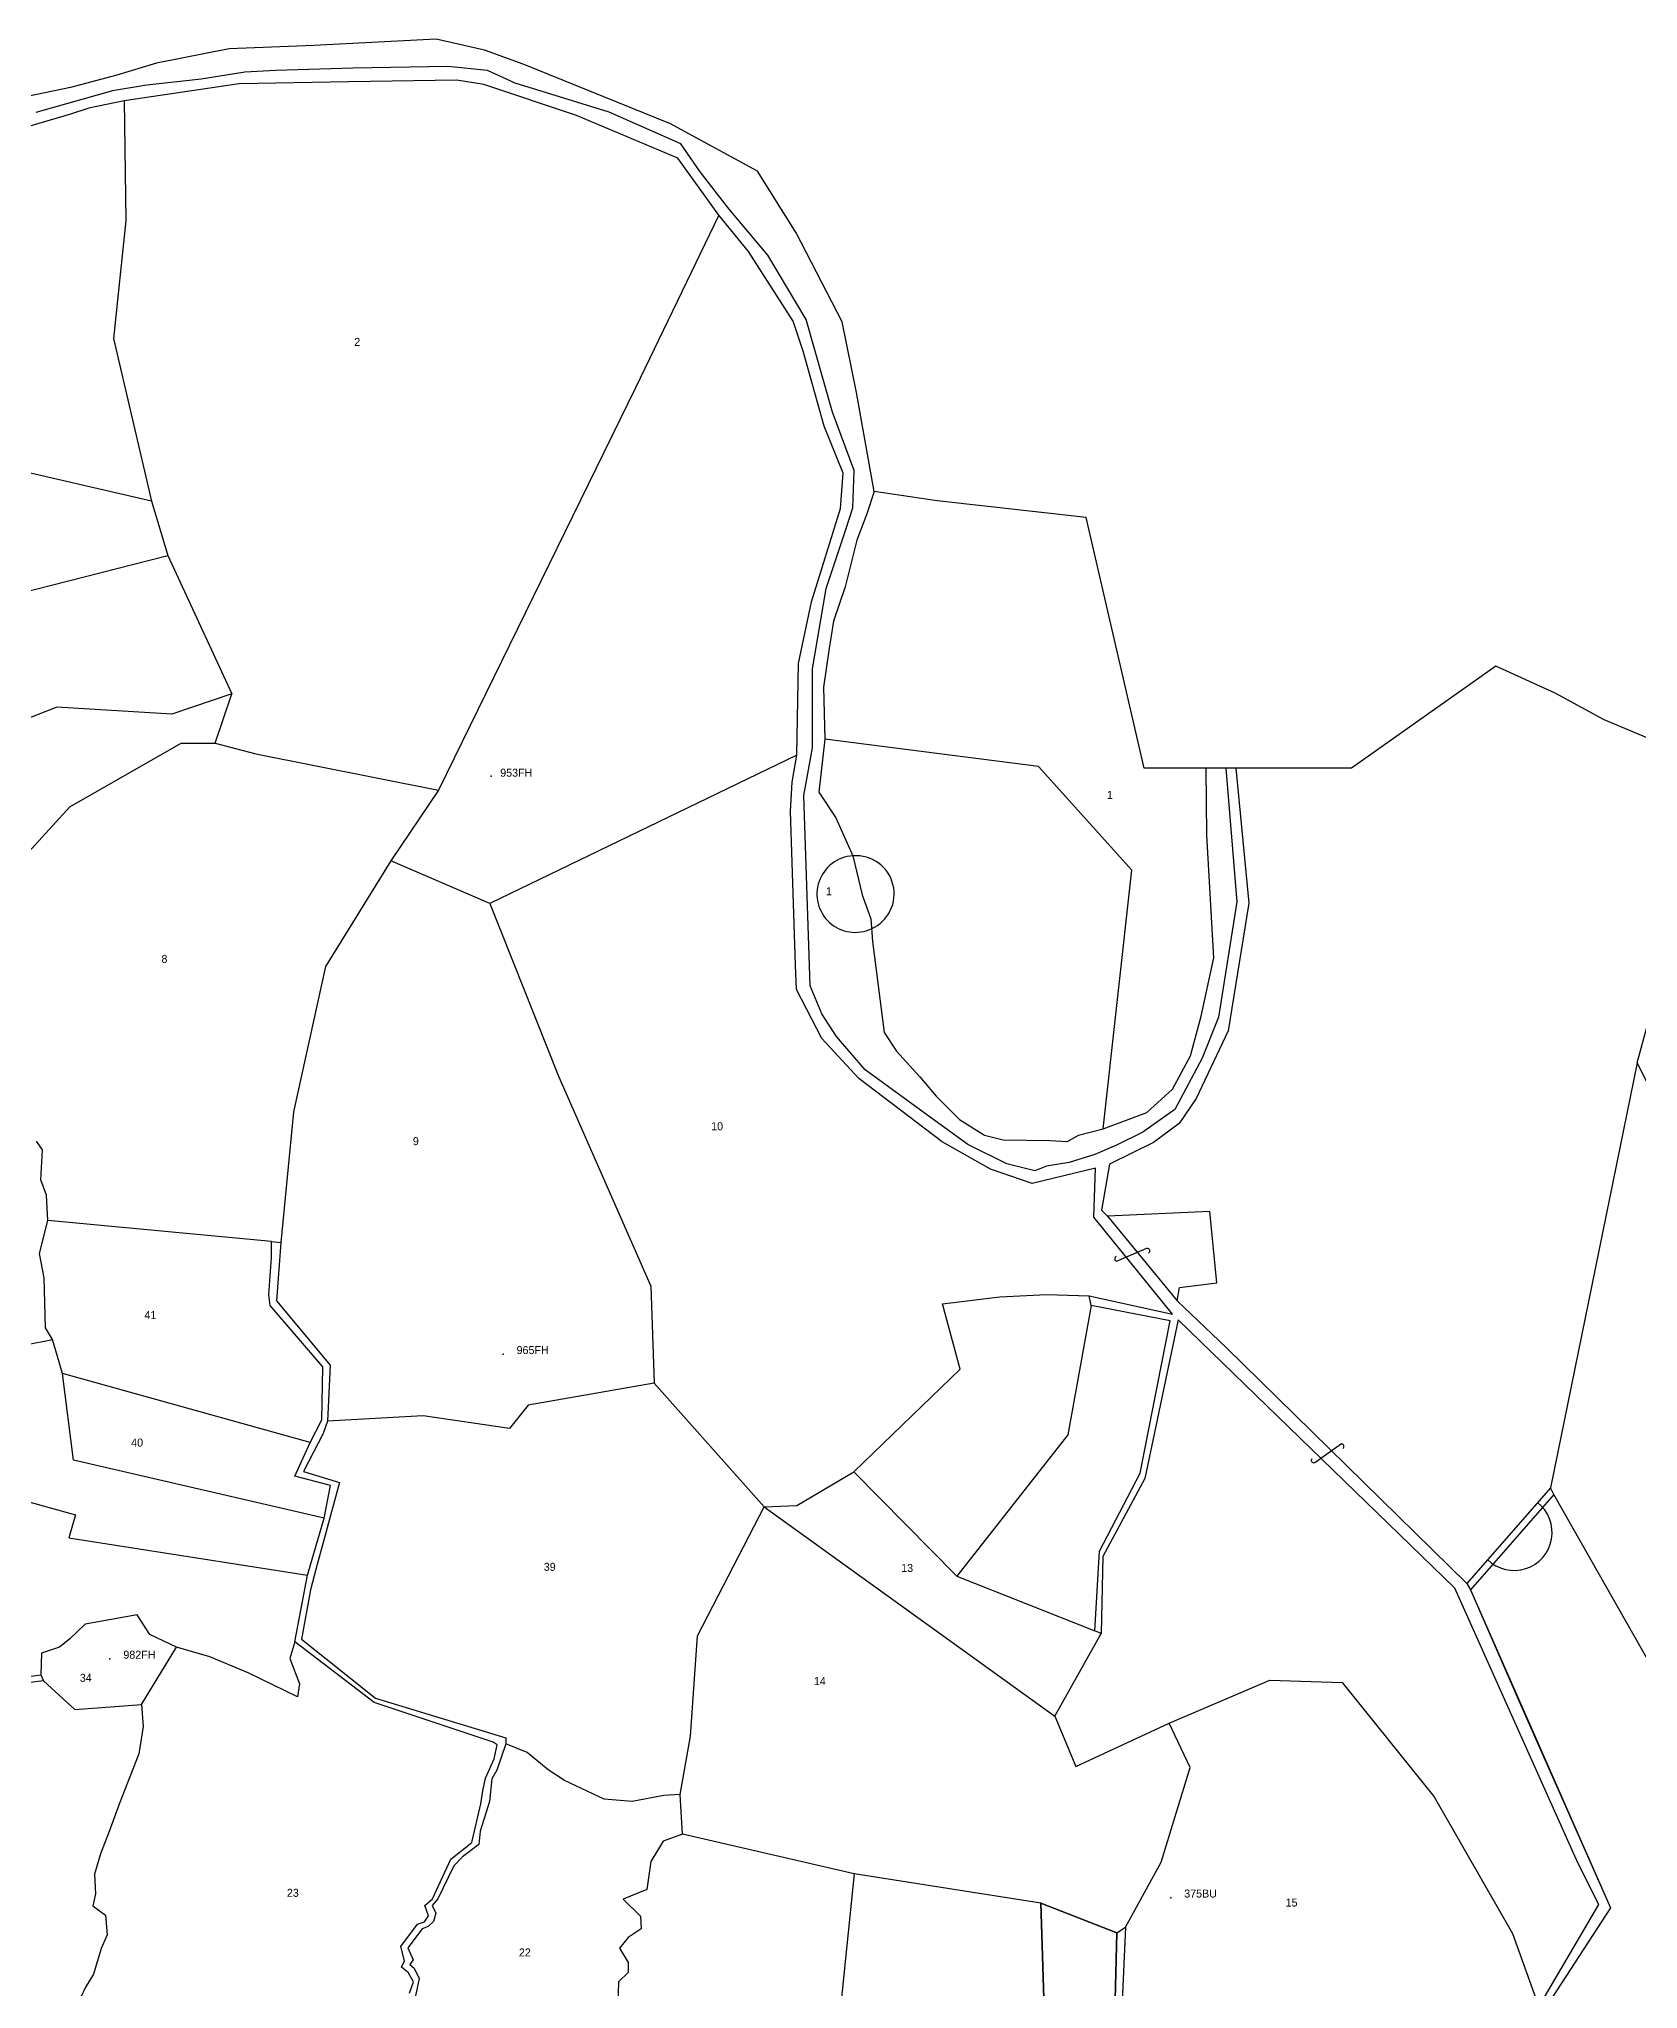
# Model space of a CAD drawing. Extents: x 149058 to 155632, y 177514 to 180719.
# Drawn here: x 153524 to 154323, y 179015 to 179990 of the extents above; entities that cross this region are included whole.
import ezdxf

# ---------------------------------------------------------------- set-up
doc = ezdxf.new("R2010")
doc.units = 0
doc.header["$MEASUREMENT"] = 0
doc.layers.get('0').update_dxf_attribs({"linetype": 'CONTINUOUS'})
for name, color, linetype in [('BORDER-B', 3, 'CONTINUOUS'), ('LINK', 4, 'CONTINUOUS'), ('NO', 1, 'CONTINUOUS'), ('PARCEL', 6, 'CONTINUOUS'), ('ROAD', 2, 'CONTINUOUS'), ('TRIG-P', 2, 'CONTINUOUS'), ('TRIG-T', 1, 'CONTINUOUS')]:
    doc.layers.add(name, color=color, linetype=linetype)

msp = doc.modelspace()

# ---------------------------------------------------------------- linework, layer by layer
msp.add_lwpolyline([(154348.06, 179144.36), (154280.8, 179262.48), (154239.27, 179214.78), (154309.2, 179055.94), (154273.55, 179001.07), (154277.73, 178925.6), (154279.98, 178922.23), (154279.98, 178922.23), (154294.59, 178916.62), (154300.49, 178916.33), (154309.48, 178917.18), (154333.65, 178912.68)])
msp.add_lwpolyline([(154028.49, 178926.05), (154024.42, 179058.32), (154062.38, 179043.48), (154061.04, 178990.13), (154103.19, 178965.44), (154127.21, 178912.89)], close=True)
at = {"layer": 'BORDER-B'}
for points in [[(154351.32, 179630.67), (154306, 179649.63), (154281.49, 179663.03), (154251.89, 179676.44), (154179.74, 179625.59), (154121.93, 179625.59), (154116.84, 179625.59), (154107.13, 179625.59), (154076.14, 179625.59), (154047.01, 179750.87), (153972.55, 179759.19), (153941.11, 179763.84), (153932.3, 179813.35), (153925.15, 179848.56), (153902.03, 179893.12), (153882.77, 179923.93), (153839.29, 179947.59), (153765.55, 179977.29), (153746.28, 179984.44), (153722.07, 179989.94), (153660.98, 179986.64), (153618.6, 179984.99), (153582.28, 179977.84), (153562.46, 179971.79), (153539.35, 179965.74), (153518.44, 179961.34)], [(154322.46, 179478.3), (154348.55, 179573.35)], [(154322.46, 179478.3), (154279.15, 179265.89), (154237.4, 179218.06), (154239.27, 179214.78), (154264.14, 179157.57), (154309.2, 179055.94), (154273.55, 179001.07), (154158.62, 178917.14), (154144.74, 178890.55), (154137.23, 178882.58), (154132.07, 178874.14), (154076.25, 178841.78), (154042.94, 178826.31), (154021.37, 178815.06), (153996.97, 178800.52), (153984.78, 178793.49), (153969.29, 178781.3), (153965.07, 178777.08), (153957.57, 178762.07), (153950.53, 178740.5)], [(154365.15, 179394.36), (154322.46, 179478.3), (154279.15, 179265.89), (154237.4, 179218.06), (154239.27, 179214.78), (154264.14, 179157.57), (154309.2, 179055.94), (154273.55, 179001.07)]]:
    msp.add_lwpolyline(points, dxfattribs=at)
at = {"layer": 'LINK'}
for points in [[(154062.04, 179381.47, 0.68235), (154062.26, 179379.13), (154077.33, 179385.56, -0.818857), (154078.16, 179383.14)], [(154175.49, 179285.56, 0.68235), (154174.76, 179287.8), (154161.45, 179278.26, -0.818857), (154160.11, 179280.44)]]:
    msp.add_lwpolyline(points, format="xyb", dxfattribs=at)
at = {"layer": 'PARCEL'}
for points in [[(153566.08, 179958.97), (153566.98, 179899.27), (153560.88, 179840.29), (153579.87, 179758.96), (153588.01, 179731.84), (153619.88, 179662.71), (153590.04, 179652.54), (153532.4, 179655.93), (153451.03, 179624.07), (153440.86, 179628.81), (153430.68, 179624.75), (153425.94, 179626.78), (153415.77, 179624.07), (153405.59, 179613.9), (153394.74, 179608.48), (153388.64, 179608.48), (153381.86, 179603.73), (153374.03, 179601.59)], [(153863.38, 179901.89), (153821.81, 179815.67), (153723.29, 179614.59)], [(153579.87, 179758.96), (153470.12, 179784.34), (153426.6, 179774.11), (153389.56, 179757.77)], [(153941.11, 179763.84), (153937.45, 179752.68), (153932.39, 179739.47), (153926.56, 179716.15), (153920.73, 179699.05), (153918.4, 179684.29), (153915.68, 179666.02), (153916.46, 179639.99), (153913.35, 179613.56), (153921.9, 179600.74), (153930.45, 179581.7), (153935.12, 179562.27), (153939.39, 179550.22), (153940.18, 179538.84), (153946.01, 179493.38), (153952.23, 179484.05), (153963.89, 179471.23), (153972.06, 179461.51), (153983.72, 179449.85), (153996.16, 179442.08), (154005.49, 179439.75), (154028.82, 179439.36), (154037.76, 179438.97), (154043.2, 179442.08), (154055.64, 179445.19), (154077.41, 179453.35), (154082.85, 179458.4), (154090.24, 179465.01), (154099.18, 179481.72), (154104.62, 179501.54), (154110.84, 179530.68), (154107.34, 179592.08), (154107.13, 179625.59)], [(153383.21, 179690.27), (153396.78, 179688.46), (153415.85, 179682.5), (153426.6, 179680.45), (153441.45, 179681.99), (153447.59, 179677.38), (153458.34, 179686.6), (153504.93, 179710.65), (153588.01, 179731.84)], [(153480.4, 179521.93), (153489.44, 179536.3), (153492.13, 179555.1), (153538.98, 179606.15), (153594.65, 179638.01), (153611.55, 179638.01), (153619.88, 179662.71)], [(153611.55, 179638.01), (153631.9, 179632.63), (153723.29, 179614.59), (153699.48, 179579.28), (153666.84, 179526.32), (153650.71, 179453.78), (153644.38, 179388.51)], [(154055.64, 179445.19), (154069.93, 179574.47), (154023.24, 179626.39), (153916.46, 179639.99)], [(153902.43, 179632.05), (153748.86, 179557.81), (153699.48, 179579.28)], [(153748.86, 179557.81), (153783.29, 179471.62), (153829.4, 179366.61), (153831.15, 179318.19), (153768.12, 179307.1), (153758.78, 179295.43), (153715.59, 179301.85), (153667.72, 179299.12)], [(153266.19, 179337.05), (153381.33, 179339.62), (153424.34, 179328.49), (153489.61, 179331.94), (153530.31, 179340), (153526.86, 179345.76), (153526.09, 179370.71), (153523.79, 179382.99), (153528.01, 179399.5), (153527.24, 179412.16), (153524.55, 179419.84), (153525.32, 179434.81), (153522.25, 179439.03)], [(154092.6, 179359.35), (154093.79, 179366.03), (154112.47, 179368.36), (154108.97, 179403.95), (154057.74, 179401.66)], [(153639.85, 179388.96), (153528.01, 179399.5)], [(153831.15, 179318.19), (153886.01, 179256.35), (153902.36, 179256.93), (153930.96, 179273.85), (153984.07, 179325.19), (153975.31, 179357.86), (154003.91, 179361.36), (154027.26, 179362.53), (154048.56, 179361.71)], [(154049.59, 179356.96), (154037.84, 179292.26), (153982.39, 179221.67), (153930.96, 179273.85)], [(153666.13, 179250.65), (153540.73, 179279.65), (153535.35, 179323.03), (153530.31, 179340)], [(153659.11, 179288.48), (153535.35, 179323.03)], [(153272.53, 179290.4), (153374.46, 179295.77), (153439.36, 179280.81), (153541.88, 179252.4), (153538.42, 179240.89), (153657.73, 179222.14)], [(154449.12, 179279.02), (154460.55, 179182.62), (154348.06, 179144.36), (154280.8, 179262.48)], [(154062.38, 179043.48), (154024.42, 179058.32), (153931.03, 179072.91), (153845.24, 179092.74), (153844.07, 179112.58), (153849.32, 179141.75), (153852.82, 179191.92), (153886.01, 179256.35)], [(153886.01, 179256.35), (154031.42, 179151.66), (154054.57, 179192.98)], [(153982.39, 179221.67), (154051.4, 179194.34)], [(153651.39, 179188.84), (153649.02, 179180.59), (153653.71, 179167.79), (153652.86, 179161.39), (153628.11, 179173.34), (153608.91, 179181.44), (153592.27, 179186.13), (153579.04, 179192.53), (153572.64, 179202.34), (153546.61, 179197.65), (153538.93, 179190.4), (153533.81, 179186.13), (153524.85, 179183.15), (153524.47, 179172.3)], [(153525.86, 179169.29), (153541.49, 179155), (153574.77, 179157.56), (153592.27, 179186.13)], [(154031.42, 179151.66), (154041.93, 179126.58), (154088.62, 179148.16), (154138.81, 179169.75), (154175, 179168.58), (154221.11, 179111.41), (154260.21, 179043.15), (154273.37, 179006.43)], [(153574.77, 179157.56), (153575.63, 179146.47), (153573.49, 179132.82), (153569.23, 179122.16), (153563.68, 179107.65), (153558.56, 179094.01), (153554.29, 179082.92), (153551.31, 179072.68), (153551.73, 179062.87), (153550.45, 179056.9), (153556.85, 179052.21), (153557.71, 179042.4), (153554.72, 179035.57), (153550.88, 179022.78), (153546.61, 179015.95), (153544.48, 179011.26), (153536.8, 179009.13), (153532.94, 179002.92)], [(154066.68, 179046.19), (154084.53, 179078.74), (154099.12, 179125.99), (154088.62, 179148.16)], [(153844.07, 179112.58), (153835.9, 179111.99), (153820.14, 179109.08), (153806.13, 179110.24), (153786.29, 179119.58), (153778.12, 179124.83), (153767.61, 179133.58), (153756.98, 179137.88)], [(153845.24, 179092.74), (153835.61, 179089.24), (153829.36, 179079.07), (153827.4, 179065), (153815.67, 179060.31), (153824.27, 179051.71), (153824.67, 179045.46), (153818.02, 179041.16), (153813.72, 179035.69), (153818.02, 179028.65), (153818.02, 179023.57), (153813.33, 179018.88), (153812.93, 179007.54), (153808.24, 178988), (153802.77, 178987.61), (153797.29, 178979.4), (153798.86, 178969.24), (153797.84, 178960.34)], [(153931.03, 179072.91), (153918.37, 178949.16)], [(154024.42, 179058.32), (154028.49, 178926.05)]]:
    msp.add_lwpolyline(points, dxfattribs=at)
for centre, radius, start, end in [((153931.61, 179562.59), 19.15, 93.47573, 295.10798), ((153931.99, 179562.68), 19.08, 293.9674, 94.61631), ((154261.03, 179243.51), 18.97, 225.66454, 52.09874)]:
    msp.add_arc(centre, radius, start, end, dxfattribs=at)
at = {"layer": 'ROAD'}
for points in [[(154273.37, 179006.43), (154303.28, 179057.62), (154292.86, 179078.46), (154231.32, 179215.63), (154093.09, 179349.72), (154076.32, 179270.44), (154055.48, 179231.48), (154054.57, 179192.98), (154051.4, 179194.34), (154053.66, 179234.2), (154074.06, 179273.16), (154089.01, 179349.26), (154049.59, 179356.96), (154048.56, 179361.71), (154090.25, 179352.65), (154050.82, 179401.12), (154051.73, 179425.59), (154020.01, 179417.89), (153999.16, 179425.13), (153975.14, 179438.72), (153933.45, 179470.43), (153914.87, 179490.37), (153902.18, 179514.83), (153901.72, 179527.06), (153899.25, 179603.96), (153900.16, 179618.46), (153902.43, 179632.05), (153903.33, 179677.8), (153909.68, 179708.61), (153924.18, 179755.26), (153925.54, 179772.93), (153916.02, 179796.49), (153905.52, 179833.94), (153900.54, 179848.89), (153878.33, 179883.77), (153863.38, 179901.89), (153842.98, 179930.43), (153792.22, 179951.72), (153746, 179967.13), (153732.4, 179969.39), (153678.47, 179968.48), (153623.64, 179967.58), (153566.08, 179958.97), (153548.41, 179955.35), (153538.89, 179952.18), (153498.32, 179940.33)], [(154116.84, 179625.59), (154122.47, 179558.66), (154113.14, 179501.14), (154104.98, 179480.55), (154091.37, 179454.9), (154075.43, 179443.63), (154062.21, 179437.03), (154051.33, 179432.36), (154038.5, 179428.48), (154027.22, 179426.53), (154021.39, 179424.2), (154007.4, 179427.7), (153987.96, 179437.41), (153969.69, 179450.63), (153936.64, 179474.72), (153922.26, 179491.43), (153914.87, 179502.7), (153909.04, 179516.69), (153905.93, 179611.89), (153910.21, 179635.6), (153910.21, 179675.23), (153917.14, 179715.24), (153926.86, 179744.78), (153930.36, 179755.66), (153931.14, 179774.31), (153920.25, 179803.45), (153907.04, 179849.69), (153887.99, 179881.95), (153868.55, 179904.87), (153854.16, 179923.53), (153844.45, 179937.52), (153808.68, 179953.45), (153761.64, 179967.83), (153747.76, 179974.18), (153727.94, 179976.12), (153680.51, 179975.34), (153642.02, 179974.18), (153626.47, 179973.4), (153604.7, 179969.9), (153577.49, 179966.79), (153560.38, 179964.07), (153521.9, 179953.19)], [(154121.93, 179625.59), (154128.46, 179557.97), (154118, 179494.26), (154102.07, 179460.41), (154093.6, 179447.96), (154080.65, 179438.5), (154058.74, 179427.55), (154054.76, 179404.65), (154057.74, 179401.66), (154092.6, 179359.35), (154117.01, 179335.95), (154237.4, 179218.06)], [(153708.78, 179013.34), (153710.82, 179019), (153708.1, 179023.53), (153704.7, 179026.25), (153706.29, 179029.42), (153704.48, 179036.67), (153712.86, 179047.77), (153716.26, 179048.9), (153718.3, 179051.84), (153716.49, 179057.05), (153720.34, 179060.45), (153729.4, 179080.16), (153739.99, 179088.5), (153744.52, 179107.98), (153745.43, 179114.32), (153746.79, 179120.67), (153751.09, 179130.41), (153752.68, 179137.43), (153750.64, 179138.79), (153691.04, 179158.49), (153651.39, 179188.84), (153657.73, 179222.14), (153666.13, 179250.65), (153669.3, 179266.96), (153651.4, 179271.72), (153659.11, 179288.48), (153665, 179299.8), (153665.45, 179326.3), (153639.17, 179356.88), (153638.49, 179362.32), (153639.85, 179380.89), (153639.85, 179388.96), (153644.38, 179388.51), (153642.34, 179359.29), (153669.08, 179327.13), (153667.72, 179299.12), (153665.68, 179293.01), (153655.71, 179273.98), (153673.84, 179268.55), (153662.05, 179225.74), (153659.33, 179214.87), (153654.79, 179190.2), (153691.72, 179160.76), (153756.98, 179140.83), (153756.98, 179137.88), (153752.45, 179124.74), (153749.96, 179120.44), (153748.83, 179109.12), (153744.07, 179094.17), (153743.39, 179087.6), (153735.23, 179081.48), (153730.92, 179076.95), (153722.99, 179060.42), (153720.11, 179057.05), (153721.93, 179053.2), (153720.79, 179049.13), (153718.07, 179046.63), (153715.13, 179045.5), (153707.88, 179035.99), (153710.6, 179029.87), (153709.01, 179027.61), (153711.05, 179025.8), (153713.54, 179020.59), (153711.73, 179011.98)], [(154280.8, 179262.48), (154239.27, 179214.78)], [(154280.8, 179262.48), (154279.15, 179265.89)], [(153489.57, 179167.68), (153524.47, 179172.3), (153525.86, 179169.29), (153492.58, 179165.13)], [(154061.04, 178990.13), (154062.38, 179043.48), (154066.68, 179046.19), (154064.19, 178990.7)]]:
    msp.add_lwpolyline(points, dxfattribs=at)
at = {"layer": 'TRIG-P'}
for p in [(153749.61, 179621.45), (153755.57, 179332.56), (153559, 179180.3), (154089.34, 179060.93)]:
    msp.add_point(p, dxfattribs=at)

# ---------------------------------------------------------------- texts
at = {"layer": 'NO'}
for s, p in [('2', (153681.15, 179836.57)), ('1', (154057.42, 179610.15)), ('1', (153916.96, 179562)), ('8', (153584.77, 179528.19)), ('10', (153859.59, 179444.55)), ('9', (153710.48, 179437.1)), ('41', (153576.28, 179350.19)), ('40', (153569.65, 179286.45)), ('39', (153775.92, 179224.36)), ('13', (153954.59, 179223.78)), ('34', (153543.97, 179168.9)), ('14', (153910.95, 179167.24)), ('23', (153647.48, 179061.42)), ('15', (154146.78, 179056.57)), ('22', (153763.46, 179031.62))]:
    msp.add_text(s, height=4, dxfattribs=at).set_placement(p)
at = {"layer": 'TRIG-T'}
for s, p in [('953FH', (153754.13, 179621.24)), ('965FH', (153762.31, 179332.68)), ('982FH', (153565.74, 179180.42)), ('375BU', (154096.09, 179061.06))]:
    msp.add_text(s, height=4, dxfattribs=at).set_placement(p)

doc.saveas('drawing.dxf')
